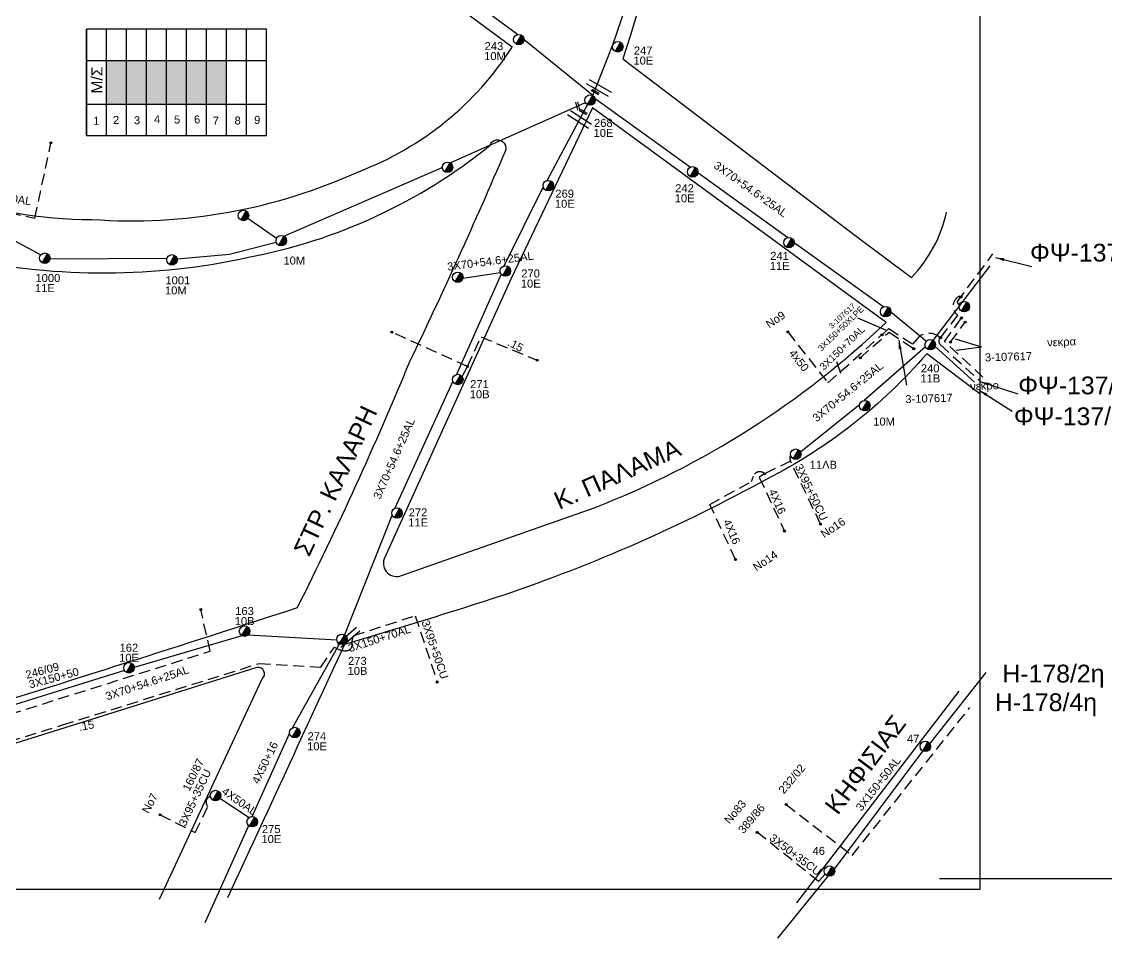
# Model space of a CAD drawing. Header units: millimetres. Extents: x 875 to 3140, y 727 to 1775.
# Drawn here: x 2693.9 to 2937.9, y 739.1 to 945.4 of the extents above; entities that cross this region are included whole.
import ezdxf
from ezdxf.enums import TextEntityAlignment as Align

# ---------------------------------------------------------------- set-up
doc = ezdxf.new("R2010")
doc.units = ezdxf.units.MM
doc.linetypes.add('DASHED', pattern=[19.05, 12.7, -6.35])
for name, color, linetype in [('Άγνωστα', 7, 'Continuous'), ('Ασφαλειοκιβώτια Χ.Τ 9 αναχωρήσεων', 7, 'Continuous'), ('Γέφυρες Εναερίου Δικτύου', 7, 'Continuous'), ('Γυμνά εναέρια ΧΤ (3Φ)   3x50+35CU', 7, 'Continuous'), ('Γυμνά εναέρια ΧΤ (3Φ)   4x50AL', 7, 'Continuous'), ('Γυμνά εναέρια ΧΤ και ΦΟΠ (3Φ)   4x50+16AL', 7, 'Continuous'), ('Εναέρια παροχή ΧΤ 4x16', 7, 'SYN_LINE'), ('Επιγραφές - Σχήματα', 7, 'Continuous'), ('Καλώδια ΧΤ   3x150+50AL', 7, 'DASHED'), ('Καλώδια ΧΤ   3x150+70AL', 7, 'DASHED'), ('Καλώδια ΧΤ   3x150AL+50CU', 7, 'DASHED'), ('Καλώδια ΧΤ   3x150AL+50XLPE', 7, 'DASHED'), ('Καλώδια ΧΤ   3x95+35CU', 7, 'DASHED'), ('Καλώδια ΧΤ   3x95+50CU', 7, 'DASHED'), ('Καλώδια ΧΤ   4x50CU', 7, 'DASHED'), ('Μηχανική τομή', 7, 'Continuous'), ('Στύλος ΦΜ', 7, 'Continuous'), ('Στύλος ΦΜ @ 1', 7, 'Continuous'), ('Συνδέσεις', 7, 'Continuous'), ('Συνεστραμμένα ΧΤ   3x70+54.6+25 AL', 7, 'SYN_LINE'), ('Συνεστραμμένα ΧΤ   3x70+54.6+25AL', 7, 'SYN_LINE'), ('Τομή', 7, 'Continuous'), ('Υπόβαθρο ΔΕΗ', 7, 'Continuous'), ('Υπόγεια Καλώδια Δικτύου ΧΤ   .15', 7, 'DASHED')]:
    doc.layers.add(name, color=color, linetype=linetype)
doc.styles.add('ar', font='arial.ttf')
doc.styles.add('arial', font='arial.ttf')
doc.styles.get("Standard").update_dxf_attribs({"font": 'arial.ttf'})
doc.linetypes.add('SYN_LINE', pattern='A,0.5,-0.0001,["/\\/\\/\\/",Standard,S=0.1,R=0,X=0,Y=-0.05],-0.25', length=0.7501)
doc.dimstyles.new('ISO-25', dxfattribs={"dimtxt": 2.5, "dimasz": 2.5, "dimexe": 1.25, "dimexo": 0.625, "dimtad": 1, "dimtxsty": 'Standard', "dimcen": 2.5, "dimadec": 0, "dimazin": 0, "dimtfac": 1, "dimtmove": 0, "dimatfit": 3, "dimfxl": 1, "dimarcsym": 0})

# ---------------------------------------------------------------- blocks, each defined once
blk = doc.blocks.new('ΥΠΑΡΧΩΝ ΤΣΙΜΕΝΤΕΝΙΟΣ ΣΤΥΛΟΣ')
at = {"layer": 'Στύλος ΦΜ'}
blk.add_hatch(color=256, dxfattribs=at).paths.add_polyline_path([(-1.29, -2.28, 0.574793), (2.62, 0, 0.268822), (1.3, 2.27)])
blk.add_line((-1.29, -2.28), (1.3, 2.27), dxfattribs=at)
blk.add_circle((0, 0), 2.62, dxfattribs=at)
at = {"layer": 'Στύλος ΦΜ', "flags": 4}
for tag, p in [('ΑΡΙΘΜΟΣ', (-4.68, 8.05)), ('ΤΥΠΟΣ', (-4.91, 3.03))]:
    blk.add_attdef(tag, p, '', height=4, dxfattribs=at)
blk = doc.blocks.new('ΤΟΜΗ')
at = {"layer": 'Τομή', "ltscale": 40}
for p, q in [((-5.68, 0), (5.68, 0)), ((5.68, -2.33), (-5.68, -2.33))]:
    blk.add_line(p, q, dxfattribs=at)
blk = doc.blocks.new('ΜΗΧΑΝΙΚΗ ΤΟΜΗ')
at = {"layer": 'Μηχανική τομή', "ltscale": 40}
for p, q in [((-1.89, 0.78), (1.89, 0.78)), ((1.89, 0), (-1.89, 0))]:
    blk.add_line(p, q, dxfattribs=at)
blk = doc.blocks.new('_ΣΥΝΔΕΣΗ')
at = {"layer": 'Συνδέσεις', "linetype": 'SYN_LINE', "ltscale": 40}
blk.add_hatch(color=256, dxfattribs=at).paths.add_polyline_path([(0.5, -0.01, 1), (-0.5, -0.01, 1)])
at = {"layer": 'Συνδέσεις'}
blk.add_circle((0, -0.01), 0.5, dxfattribs=at)
blk = doc.blocks.new('ΑΣΦΑΛΕΙΟΚΙΒΩΤΙΟ ΥΠΟΣΤΑΘΜΟΥ 9 ΑΝΑΧΩΡΗΣΕΩΝ')
at = {"layer": 'Ασφαλειοκιβώτια Χ.Τ 9 αναχωρήσεων', "ltscale": 40}
for p, q in [((-23.8, 40.36), (24.02, 40.36)), ((-9.72, 40.36), (-9.72, -40.64)), ((9.94, 40.36), (9.94, -40.64)), ((-23.8, 31.36), (24.02, 31.36)), ((-23.8, 22.36), (24.02, 22.36)), ((-23.8, 13.36), (24.02, 13.36)), ((-23.8, 4.36), (24.02, 4.36)), ((-23.8, -4.64), (24.02, -4.64)), ((-23.8, -13.64), (24.02, -13.64)), ((-23.8, -22.64), (24.02, -22.64)), ((-23.8, -31.64), (24.02, -31.64))]:
    blk.add_line(p, q, dxfattribs=at)
at = {"layer": 'Ασφαλειοκιβώτια Χ.Τ 9 αναχωρήσεων'}
blk.add_lwpolyline([(-23.8, -40.64), (24.02, -40.64), (24.02, 40.36), (-23.8, 40.36)], close=True, dxfattribs=at)
for s, rotation, p in [('1', 270, (-18.96, 37.31)), ('2', 270, (-18.6, 28.38)), ('3', 270, (-18.74, 18.97)), ('4', 270, (-18.26, 9.95)), ('5', 270, (-18.42, 0.93)), ('6', 274.9707, (-18.52, -8.21)), ('7', 270, (-19, -16.47)), ('8', 270, (-18.86, -26.29)), ('9', 266.863, (-18.5, -35))]:
    blk.add_text(s, height=3.6, rotation=rotation, dxfattribs=at).set_placement(p)
at = {"layer": 'Ασφαλειοκιβώτια Χ.Τ 9 αναχωρήσεων', "ltscale": 40}
for tag, height, p in [('ΟΝΟΜΑ', 5, (-0.16, 44.31)), ('ΚΕΙΜΕΝΟ 1', 2, (17.06, 35.59)), ('ΚΕΙΜΕΝΟ 2', 2, (17.06, 26.88)), ('ΚΕΙΜΕΝΟ 3', 2, (17.06, 17.69)), ('ΚΕΙΜΕΝΟ 4', 2, (17.06, 8.71)), ('ΚΕΙΜΕΝΟ 5', 2, (17.06, -0.13)), ('ΚΕΙΜΕΝΟ 6', 2, (17.06, -9.05)), ('ΚΕΙΜΕΝΟ 7', 2, (17.06, -18.13)), ('ΚΕΙΜΕΝΟ 8', 2, (17.06, -26.85)), ('ΚΕΙΜΕΝΟ 9', 2, (17.06, -35.99)), ('ΣΧ', 2, (-0.1, -42.64))]:
    blk.add_attdef(tag, text='', height=height, dxfattribs=at).set_placement(p, align=Align.MIDDLE_CENTER)
blk = doc.blocks.new('TSONTA XT1')
at = {"ltscale": 40}
h = blk.add_hatch(color=256, dxfattribs=at)
h.dxf.hatch_style = 1
h.paths.add_polyline_path([(595.96, 2487.66), (597.07, 2488.77), (595.96, 2489.87), (594.85, 2488.77)])
blk.add_lwpolyline([(594.85, 2488.77), (595.96, 2489.87), (597.07, 2488.77), (595.96, 2487.66)], close=True, dxfattribs=at)

msp = doc.modelspace()

# ---------------------------------------------------------------- hatches: boundary and pattern name
at = {"layer": 'Ασφαλειοκιβώτια Χ.Τ 9 αναχωρήσεων', "ltscale": 20}
for color, points in [(30, [(2717.46, 936.63), (2712.96, 936.63), (2712.96, 926.8), (2717.46, 926.8)]), (173, [(2721.96, 936.63), (2717.46, 936.63), (2717.46, 926.8), (2721.96, 926.8)]), (6, [(2726.46, 936.63), (2721.96, 936.63), (2721.96, 926.8), (2726.46, 926.8)]), (1, [(2730.96, 936.63), (2726.46, 936.63), (2726.46, 926.8), (2730.96, 926.8)])]:
    msp.add_hatch(color=color, dxfattribs=at).paths.add_polyline_path(points)
at = {"layer": 'Επιγραφές - Σχήματα', "ltscale": 0.2}
h = msp.add_hatch(color=5, dxfattribs=at)
h.dxf.hatch_style = 1
h.paths.add_polyline_path([(2735.46, 936.63), (2730.96, 936.63), (2730.96, 926.8), (2735.46, 926.8)])
h = msp.add_hatch(color=62, dxfattribs=at)
h.dxf.hatch_style = 1
h.paths.add_polyline_path([(2739.96, 936.63), (2735.46, 936.63), (2735.46, 926.8), (2739.96, 926.8)])

# ---------------------------------------------------------------- linework, layer by layer
at = {"layer": 'Γέφυρες Εναερίου Δικτύου', "color": 151, "linetype": 'DASHED', "ltscale": 0.2}
msp.add_lwpolyline([(2793, 865.52), (2794.2, 867.77), (2777.2, 875.52)], dxfattribs=at)
at = {"layer": 'Γέφυρες Εναερίου Δικτύου', "color": 85, "linetype": 'DASHED', "ltscale": 0.2}
msp.add_lwpolyline([(2668.96, 772.37), (2666.47, 781.36), (2665.62, 784.95), (2672.21, 787.61), (2676.77, 784.96), (2736.35, 803.71), (2734.2, 813.07)], dxfattribs=at)
at = {"layer": 'Γυμνά εναέρια ΧΤ (3Φ)   3x50+35CU', "color": 151, "linetype": 'DASHED', "ltscale": 0.2}
msp.add_lwpolyline([(2874.67, 753.57), (2873.2, 751.89), (2859.4, 762.95)], dxfattribs=at)
at = {"layer": 'Γυμνά εναέρια ΧΤ (3Φ)   4x50AL', "color": 30, "ltscale": 20}
msp.add_lwpolyline([(2738.52, 770.62), (2745.08, 766.27)], dxfattribs=at)
at = {"layer": 'Γυμνά εναέρια ΧΤ και ΦΟΠ (3Φ)   4x50+16AL', "color": 30, "ltscale": 20}
for points in [[(2754.84, 786.47), (2765.4, 805.36)], [(2745.77, 766.5), (2754.2, 785.2)], [(2735.23, 742.67), (2744.98, 764.46)]]:
    msp.add_lwpolyline(points, dxfattribs=at)
at = {"layer": 'Γυμνά εναέρια ΧΤ και ΦΟΠ (3Φ)   4x50+16AL', "color": 151, "ltscale": 20}
for points in [[(2898.22, 782.89), (2910.92, 798.93)], [(2876.74, 754.67), (2896.63, 781.25)], [(2864.04, 739.1), (2875.35, 753.09)]]:
    msp.add_lwpolyline(points, dxfattribs=at)
at = {"layer": 'Εναέρια παροχή ΧΤ 4x16', "color": 85, "linetype": 'DASHED', "ltscale": 0.2}
msp.add_lwpolyline([(2866.88, 846.48), (2861, 843.65), (2859.84, 842.86), (2865.53, 830.75)], dxfattribs=at)
msp.add_lwpolyline([(2854.52, 824.32), (2848.71, 836.72), (2858.09, 841.89), (2858.54, 843.12, -0.552403), (2861, 843.65, -1.230729)], format="xyb", dxfattribs=at)
at = {"layer": 'Επιγραφές - Σχήματα'}
msp.add_lwpolyline([(2909.53, 1755.34), (2909.49, 750.1), (911.34, 750.1), (911.34, 1763.72)], dxfattribs=at)
at = {"layer": 'Επιγραφές - Σχήματα', "ltscale": 10}
msp.add_lwpolyline([(2900.36, 752.53), (3140.23, 752.53), (3140.23, 1756.93), (2890.24, 1756.08)], dxfattribs=at)
at = {"layer": 'Καλώδια ΧΤ   3x150+50AL', "color": 30, "ltscale": 0.2}
msp.add_lwpolyline([(2865.88, 769.19), (2880.77, 757.76), (2907.2, 791.01)], dxfattribs=at)
at = {"layer": 'Καλώδια ΧΤ   3x150+70AL', "color": 6, "linetype": 'DASHED', "ltscale": 0.2}
msp.add_lwpolyline([(2676.21, 905.43), (2696.9, 901.17), (2700.5, 918.11)], dxfattribs=at)
at = {"layer": 'Καλώδια ΧΤ   3x150+70AL', "color": 1, "ltscale": 0.2}
msp.add_lwpolyline([(2875.24, 864.18), (2875.3, 864.1), (2887.3, 874.81)], dxfattribs=at)
at = {"layer": 'Καλώδια ΧΤ   3x150+70AL', "color": 30, "ltscale": 0.2}
msp.add_lwpolyline([(2768.61, 807.23), (2782.45, 811.69)], dxfattribs=at)
at = {"layer": 'Καλώδια ΧΤ   3x150AL+50CU', "color": 1, "linetype": 'DASHED', "ltscale": 0.2}
for points in [[(2904.91, 881.78, -0.528892), (2904.42, 882.39), (2912.41, 893.1)], [(2904.9, 883.6, 0.573601), (2904.46, 879.34), (2900.47, 874.12, 0.379632), (2900.64, 872.63), (2909.43, 864.59)]]:
    msp.add_lwpolyline(points, format="xyb", dxfattribs=at)
at = {"layer": 'Καλώδια ΧΤ   3x150AL+50CU', "color": 0, "linetype": 'DASHED', "ltscale": 0.2}
for points in [[(2910.17, 865.39), (2901.49, 873.42), (2905.35, 878.7)], [(2901.49, 873.42), (2905.17, 878.47)], [(2902.87, 873.25), (2906.16, 877.75)], [(2882.58, 869.73), (2889.05, 875.5), (2894.59, 871.78)]]:
    msp.add_lwpolyline(points, dxfattribs=at)
at = {"layer": 'Καλώδια ΧΤ   3x150AL+50XLPE', "color": 1, "ltscale": 0.2}
msp.add_lwpolyline([(2887.42, 874.92), (2888.99, 876.32), (2894.42, 872.78), (2896.02, 874.66, -0.317475), (2900.32, 874.45)], format="xyb", dxfattribs=at)
at = {"layer": 'Καλώδια ΧΤ   3x95+35CU', "color": 30, "ltscale": 0.2}
msp.add_lwpolyline([(2725.07, 766.88), (2732.96, 762.91), (2735.77, 768.65), (2735.49, 769.31, -0.464784), (2736.36, 771.01, -0.115165)], format="xyb", dxfattribs=at)
at = {"layer": 'Καλώδια ΧΤ   3x95+50CU', "color": 85, "linetype": 'DASHED', "ltscale": 0.2}
msp.add_lwpolyline([(2873.65, 832.29), (2866.88, 846.48, -0.236688), (2866.9, 847.85, -0.603932)], format="xyb", dxfattribs=at)
at = {"layer": 'Καλώδια ΧΤ   3x95+50CU', "color": 30, "ltscale": 0.2}
msp.add_lwpolyline([(2782.45, 811.69), (2787.41, 796.76)], dxfattribs=at)
at = {"layer": 'Καλώδια ΧΤ   4x50CU', "color": 1, "ltscale": 0.2}
msp.add_lwpolyline([(2866.28, 875.57), (2875.03, 864.44)], dxfattribs=at)
at = {"layer": 'Συνεστραμμένα ΧΤ   3x70+54.6+25 AL', "color": 1, "linetype": 'SYN_LINE', "ltscale": 10}
msp.add_lwpolyline([(2898.97, 873.62), (2911.8, 890.46)], dxfattribs=at)
at = {"layer": 'Συνεστραμμένα ΧΤ   3x70+54.6+25AL', "color": 30, "ltscale": 20}
for points in [[(2805.42, 942.46), (2785.04, 957.56)], [(2822.37, 928.75), (2806.93, 941.27)], [(2790.29, 913.61), (2820.73, 927.21)], [(2752.89, 897.12), (2788.53, 912.56)], [(2676.05, 904.81), (2698.24, 892.93)], [(2728.88, 891.97), (2740.63, 893.07), (2751.18, 895.76)], [(2700.28, 891.97), (2726.6, 892.15)]]:
    msp.add_lwpolyline(points, dxfattribs=at)
at = {"layer": 'Συνεστραμμένα ΧΤ   3x70+54.6+25AL', "color": 6, "ltscale": 20}
msp.add_lwpolyline([(2826.94, 940.18), (2831.96, 954.93)], dxfattribs=at)
at = {"layer": 'Συνεστραμμένα ΧΤ   3x70+54.6+25AL', "color": 6, "ltscale": 10}
msp.add_lwpolyline([(2822.37, 928.75), (2826.94, 940.18)], dxfattribs=at)
at = {"layer": 'Συνεστραμμένα ΧΤ   3x70+54.6+25AL', "color": 85, "ltscale": 20}
for points in [[(2822.92, 928.06), (2844.4, 912.65)], [(2846.04, 911.4), (2866.3, 896.82)], [(2867.7, 895.7), (2887.89, 881.23)], [(2897.22, 872.19), (2883.46, 860.13)], [(2882.42, 859.15), (2869.14, 848.52)]]:
    msp.add_lwpolyline(points, dxfattribs=at)
at = {"layer": 'Συνεστραμμένα ΧΤ   3x70+54.6+25AL', "color": 151, "ltscale": 20}
for points in [[(2821.21, 926.7), (2812.02, 909.58)], [(2811.26, 908.18), (2802.35, 890.38)], [(2801.82, 888.52), (2791.71, 865.99)], [(2790.92, 864.45), (2777.89, 835.87)], [(2777.24, 834.4), (2766.56, 807.41)], [(2743.47, 807.2), (2719.22, 800.06)], [(2764.82, 806.16), (2744.84, 807.35)], [(2717.03, 799.38), (2689.15, 790.68)]]:
    msp.add_lwpolyline(points, dxfattribs=at)
at = {"layer": 'Συνεστραμμένα ΧΤ   3x70+54.6+25AL', "color": 30, "ltscale": 8}
msp.add_lwpolyline([(2751.23, 896.57), (2744.77, 901.1)], dxfattribs=at)
at = {"layer": 'Συνεστραμμένα ΧΤ   3x70+54.6+25AL', "color": 151, "ltscale": 10}
msp.add_lwpolyline([(2793.19, 887.66), (2801.6, 888.95)], dxfattribs=at)
at = {"layer": 'Συνεστραμμένα ΧΤ   3x70+54.6+25AL', "color": 85, "ltscale": 10}
msp.add_lwpolyline([(2889.47, 880.07), (2897.44, 873.48)], dxfattribs=at)
at = {"layer": 'Συνεστραμμένα ΧΤ   3x70+54.6+25AL', "color": 85, "ltscale": 15}
msp.add_lwpolyline([(2899.41, 872.29), (2908.23, 864.22)], dxfattribs=at)
at = {"layer": 'Υπόβαθρο ΔΕΗ'}
for points in [[(2905.62, 1042.1), (2843.81, 1027.2, -0.089138), (2840.32, 977.87, -0.025365), (2829.15, 937.04), (2881.38, 897.31), (2894.1, 887.82, 0.139334), (2901.98, 902.5, 5.996042)], [(2804.22, 939.62), (2743.65, 984.44, -0.14111), (2719.35, 974.12, -0.219496), (2687.08, 990.49), (2651.08, 978.76)], [(2610.8, 964.99, 0.075074), (2646.89, 924.56, 0.185815), (2709.71, 900.87, 0.125622), (2769.86, 911.69, 0.160933), (2804.22, 939.62, -0.788999)], [(2888.37, 877.68), (2822.3, 926.01), (2804.04, 887.55), (2775.43, 824.48, 0.643061), (2779.39, 820.76), (2822.93, 836.05, 0.09715), (2888.37, 877.68, -0.988285)], [(2680.98, 892.09, 0.106148), (2744.95, 892.35, 0.123152), (2799.25, 917.51, -1.072738), (2802.66, 916.16, -0.011572), (2781.17, 868.85, -0.018396), (2755.9, 813.46, -0.003211), (2678.46, 788.8, -0.415069), (2671.54, 793.65, -0.086168), (2670.19, 832.06, -0.043686), (2680.98, 892.09, -0.743361)], [(2909.49, 861.66), (2897.52, 870.63, -0.0975), (2861.54, 842.44, -0.044348), (2802.15, 816.27, -0.006334), (2766.56, 805.21, 0.000152), (2740.21, 748.21, -0.576951)], [(2724.91, 747.91), (2748.01, 797.47, 0.775308), (2746.83, 800.07), (2709.6, 788.36), (2664.73, 774.29), (2619.58, 758.39)]]:
    msp.add_lwpolyline(points, format="xyb", dxfattribs=at)
msp.add_lwpolyline([(2904.76, 794.69), (2868.2, 747.11)], dxfattribs=at)
at = {"layer": 'Υπόγεια Καλώδια Δικτύου ΧΤ   .15', "color": 151, "ltscale": 0.2}
msp.add_lwpolyline([(2794.2, 867.77), (2797.25, 874.42), (2809.91, 869.18)], dxfattribs=at)
at = {"layer": 'Υπόγεια Καλώδια Δικτύου ΧΤ   .15', "color": 30, "ltscale": 0.2}
msp.add_lwpolyline([(2673.43, 773.81), (2672.92, 777.72), (2703.12, 787.12), (2747.36, 800.95), (2761.22, 800.09), (2764.27, 804.64), (2764.81, 804.32, 0.166228), (2767.12, 803.84, 0.413121), (2768.22, 805.25, -0.160084), (2768.61, 807.23)], format="xyb", dxfattribs=at)

# ---------------------------------------------------------------- block references
at = {"layer": 'Ασφαλειοκιβώτια Χ.Τ 9 αναχωρήσεων', "xscale": 0.5, "yscale": 0.5, "zscale": 0.5, "rotation": 90}
msp.add_blockref('ΑΣΦΑΛΕΙΟΚΙΒΩΤΙΟ ΥΠΟΣΤΑΘΜΟΥ 9 ΑΝΑΧΩΡΗΣΕΩΝ', (2728.65, 931.66), dxfattribs=at)
at = {"layer": 'Μηχανική τομή'}
for p, xscale, yscale, zscale, rotation in [((2822.83, 929.38), 0.5000000000001218, 0.5000000000001218, 0.5000000000001218, 330.4209375945697), ((2818.82, 926.34), 0.5000000000001322, 0.5000000000001322, 0.5000000000001322, 284.0934608517263), ((2820.15, 924.88), 0.5000000000001218, 0.5000000000001218, 0.5000000000001218, 330.4209375945697)]:
    msp.add_blockref('ΜΗΧΑΝΙΚΗ ΤΟΜΗ', p, dxfattribs=dict(at, xscale=xscale, yscale=yscale, zscale=zscale, rotation=rotation))
at = {"layer": 'Στύλος ΦΜ @ 1', "ltscale": 40}
ref = msp.add_blockref('ΥΠΑΡΧΩΝ ΤΣΙΜΕΝΤΕΝΙΟΣ ΣΤΥΛΟΣ', (2805.75, 941.33), dxfattribs=dict(at, xscale=0.4499999999998181, yscale=0.4499999999998181, zscale=0.4499999999998181))
ref.add_attrib('ΤΥΠΟΣ', '10M', (2797.95, 936.72), dxfattribs={"layer": 'Στύλος ΦΜ', "height": 1.8, "flags": 4})
ref.add_attrib('ΑΡΙΘΜΟΣ', '243', (2798.06, 938.98), dxfattribs={"layer": 'Στύλος ΦΜ', "height": 1.8, "flags": 4})
ref = msp.add_blockref('ΥΠΑΡΧΩΝ ΤΣΙΜΕΝΤΕΝΙΟΣ ΣΤΥΛΟΣ', (2828.02, 939.71), dxfattribs=dict(at, xscale=0.4499999999998181, yscale=0.4499999999998181, zscale=0.4499999999998181))
ref.add_attrib('ΤΥΠΟΣ', '10E', (2831.53, 935.72), dxfattribs={"layer": 'Στύλος ΦΜ', "height": 1.8, "flags": 4})
ref.add_attrib('ΑΡΙΘΜΟΣ', '247', (2831.63, 937.98), dxfattribs={"layer": 'Στύλος ΦΜ', "height": 1.8, "flags": 4})
ref = msp.add_blockref('ΥΠΑΡΧΩΝ ΤΣΙΜΕΝΤΕΝΙΟΣ ΣΤΥΛΟΣ', (2821.79, 927.73), dxfattribs=dict(at, xscale=0.4499999999998181, yscale=0.4499999999998181, zscale=0.4499999999998181))
ref.add_attrib('ΤΥΠΟΣ', '10E', (2822.56, 919.44), dxfattribs={"layer": 'Στύλος ΦΜ', "height": 1.8, "flags": 4})
ref.add_attrib('ΑΡΙΘΜΟΣ', '268', (2822.67, 921.7), dxfattribs={"layer": 'Στύλος ΦΜ', "height": 1.8, "flags": 4})
at = {"layer": 'Στύλος ΦΜ @ 1', "ltscale": 40, "xscale": 0.4499999999998181, "yscale": 0.4499999999998181, "zscale": 0.4499999999998181}
for p in [(2789.71, 912.59), (2743.8, 901.76), (2792.03, 887.85), (2888.29, 880.12), (2905.96, 881.24), (2737.52, 771.23)]:
    msp.add_blockref('ΥΠΑΡΧΩΝ ΤΣΙΜΕΝΤΕΝΙΟΣ ΣΤΥΛΟΣ', p, dxfattribs=at)
at = {"layer": 'Στύλος ΦΜ @ 1', "ltscale": 40}
ref = msp.add_blockref('ΥΠΑΡΧΩΝ ΤΣΙΜΕΝΤΕΝΙΟΣ ΣΤΥΛΟΣ', (2844.87, 911.57), dxfattribs=dict(at, xscale=0.4499999999998181, yscale=0.4499999999998181, zscale=0.4499999999998181))
ref.add_attrib('ΤΥΠΟΣ', '10E', (2840.83, 904.72), dxfattribs={"layer": 'Στύλος ΦΜ', "height": 1.8, "flags": 4})
ref.add_attrib('ΑΡΙΘΜΟΣ', '242', (2840.93, 906.99), dxfattribs={"layer": 'Στύλος ΦΜ', "height": 1.8, "flags": 4})
ref = msp.add_blockref('ΥΠΑΡΧΩΝ ΤΣΙΜΕΝΤΕΝΙΟΣ ΣΤΥΛΟΣ', (2812.4, 908.46), dxfattribs=dict(at, xscale=0.4499999999998181, yscale=0.4499999999998181, zscale=0.4499999999998181))
ref.add_attrib('ΤΥΠΟΣ', '10E', (2813.86, 903.5), dxfattribs={"layer": 'Στύλος ΦΜ', "height": 1.8, "flags": 4})
ref.add_attrib('ΑΡΙΘΜΟΣ', '269', (2813.97, 905.76), dxfattribs={"layer": 'Στύλος ΦΜ', "height": 1.8, "flags": 4})
ref = msp.add_blockref('ΥΠΑΡΧΩΝ ΤΣΙΜΕΝΤΕΝΙΟΣ ΣΤΥΛΟΣ', (2752.31, 896.09), dxfattribs=dict(at, xscale=0.4499999999998181, yscale=0.4499999999998181, zscale=0.4499999999998181))
ref.add_attrib('ΤΥΠΟΣ', '10M', (2752.8, 890.72), dxfattribs={"layer": 'Στύλος ΦΜ', "height": 1.8, "flags": 4})
ref = msp.add_blockref('ΥΠΑΡΧΩΝ ΤΣΙΜΕΝΤΕΝΙΟΣ ΣΤΥΛΟΣ', (2866.52, 895.66), dxfattribs=dict(at, xscale=0.4499999999998181, yscale=0.4499999999998181, zscale=0.4499999999998181))
ref.add_attrib('ΤΥΠΟΣ', '11E', (2862.21, 889.51), dxfattribs={"layer": 'Στύλος ΦΜ', "height": 1.8, "flags": 4})
ref.add_attrib('ΑΡΙΘΜΟΣ', '241', (2862.31, 891.77), dxfattribs={"layer": 'Στύλος ΦΜ', "height": 1.8, "flags": 4})
ref = msp.add_blockref('ΥΠΑΡΧΩΝ ΤΣΙΜΕΝΤΕΝΙΟΣ ΣΤΥΛΟΣ', (2699.12, 892.15), dxfattribs=dict(at, xscale=0.4499999999998181, yscale=0.4499999999998181, zscale=0.4499999999998181))
ref.add_attrib('ΤΥΠΟΣ', '11E', (2696.9, 884.51), dxfattribs={"layer": 'Στύλος ΦΜ', "height": 1.8, "flags": 4})
ref.add_attrib('ΑΡΙΘΜΟΣ', '1000', (2697.01, 886.78), dxfattribs={"layer": 'Στύλος ΦΜ', "height": 1.8, "flags": 4})
ref = msp.add_blockref('ΥΠΑΡΧΩΝ ΤΣΙΜΕΝΤΕΝΙΟΣ ΣΤΥΛΟΣ', (2727.72, 891.77), dxfattribs=dict(at, xscale=0.4499999999998181, yscale=0.4499999999998181, zscale=0.4499999999998181))
ref.add_attrib('ΤΥΠΟΣ', '10M', (2726.14, 884), dxfattribs={"layer": 'Στύλος ΦΜ', "height": 1.8, "flags": 4})
ref.add_attrib('ΑΡΙΘΜΟΣ', '1001', (2726.25, 886.26), dxfattribs={"layer": 'Στύλος ΦΜ', "height": 1.8, "flags": 4})
ref = msp.add_blockref('ΥΠΑΡΧΩΝ ΤΣΙΜΕΝΤΕΝΙΟΣ ΣΤΥΛΟΣ', (2802.73, 889.27), dxfattribs=dict(at, xscale=0.4499999999998181, yscale=0.4499999999998181, zscale=0.4499999999998181))
ref.add_attrib('ΤΥΠΟΣ', '10E', (2806.2, 885.54), dxfattribs={"layer": 'Στύλος ΦΜ', "height": 1.8, "flags": 4})
ref.add_attrib('ΑΡΙΘΜΟΣ', '270', (2806.31, 887.81), dxfattribs={"layer": 'Στύλος ΦΜ', "height": 1.8, "flags": 4})
ref = msp.add_blockref('ΥΠΑΡΧΩΝ ΤΣΙΜΕΝΤΕΝΙΟΣ ΣΤΥΛΟΣ', (2898.3, 872.67), dxfattribs=dict(at, xscale=0.4499999999998181, yscale=0.4499999999998181, zscale=0.4499999999998181))
ref.add_attrib('ΤΥΠΟΣ', '11B', (2896.09, 864.19), dxfattribs={"layer": 'Στύλος ΦΜ', "height": 1.8, "flags": 4})
ref.add_attrib('ΑΡΙΘΜΟΣ', '240', (2896.2, 866.46), dxfattribs={"layer": 'Στύλος ΦΜ', "height": 1.8, "flags": 4})
ref = msp.add_blockref('ΥΠΑΡΧΩΝ ΤΣΙΜΕΝΤΕΝΙΟΣ ΣΤΥΛΟΣ', (2792.02, 864.85), dxfattribs=dict(at, xscale=0.4499999999998181, yscale=0.4499999999998181, zscale=0.4499999999998181))
ref.add_attrib('ΤΥΠΟΣ', '10B', (2794.71, 860.63), dxfattribs={"layer": 'Στύλος ΦΜ', "height": 1.8, "flags": 4})
ref.add_attrib('ΑΡΙΘΜΟΣ', '271', (2794.81, 862.9), dxfattribs={"layer": 'Στύλος ΦΜ', "height": 1.8, "flags": 4})
ref = msp.add_blockref('ΥΠΑΡΧΩΝ ΤΣΙΜΕΝΤΕΝΙΟΣ ΣΤΥΛΟΣ', (2883.59, 858.96), dxfattribs=dict(at, xscale=0.4499999999998181, yscale=0.4499999999998181, zscale=0.4499999999998181))
ref.add_attrib('ΤΥΠΟΣ', '10M', (2885.48, 854.48), dxfattribs={"layer": 'Στύλος ΦΜ', "height": 1.8, "flags": 4})
ref = msp.add_blockref('ΥΠΑΡΧΩΝ ΤΣΙΜΕΝΤΕΝΙΟΣ ΣΤΥΛΟΣ', (2868.07, 848.04), dxfattribs=dict(at, xscale=0.4499999999998181, yscale=0.4499999999998181, zscale=0.4499999999998181))
ref.add_attrib('ΤΥΠΟΣ', '11ΛB', (2871.19, 844.76), dxfattribs={"layer": 'Στύλος ΦΜ', "height": 1.8, "flags": 4})
ref = msp.add_blockref('ΥΠΑΡΧΩΝ ΤΣΙΜΕΝΤΕΝΙΟΣ ΣΤΥΛΟΣ', (2778.35, 834.79), dxfattribs=dict(at, xscale=0.4499999999998181, yscale=0.4499999999998181, zscale=0.4499999999998181))
ref.add_attrib('ΤΥΠΟΣ', '11E', (2780.86, 831.78), dxfattribs={"layer": 'Στύλος ΦΜ', "height": 1.8, "flags": 4})
ref.add_attrib('ΑΡΙΘΜΟΣ', '272', (2780.97, 834.05), dxfattribs={"layer": 'Στύλος ΦΜ', "height": 1.8, "flags": 4})
at = {"layer": 'Στύλος ΦΜ @ 1', "ltscale": 40, "xscale": 0.4499999999998181, "yscale": 0.4499999999998181, "zscale": 0.4499999999998181}
for p, values in [((2744.05, 808.23), {'ΤΥΠΟΣ': '10B', 'ΑΡΙΘΜΟΣ': '163'}), ((2718.04, 799.97), {'ΤΥΠΟΣ': '10E', 'ΑΡΙΘΜΟΣ': '162'})]:
    msp.add_blockref('ΥΠΑΡΧΩΝ ΤΣΙΜΕΝΤΕΝΙΟΣ ΣΤΥΛΟΣ', p, dxfattribs=at).add_auto_attribs(values)
at = {"layer": 'Στύλος ΦΜ @ 1', "ltscale": 40}
ref = msp.add_blockref('ΥΠΑΡΧΩΝ ΤΣΙΜΕΝΤΕΝΙΟΣ ΣΤΥΛΟΣ', (2765.98, 806.39), dxfattribs=dict(at, xscale=0.4499999999998181, yscale=0.4499999999998181, zscale=0.4499999999998181))
ref.add_attrib('ΤΥΠΟΣ', '10B', (2767.22, 798.37), dxfattribs={"layer": 'Στύλος ΦΜ', "height": 1.8, "flags": 4})
ref.add_attrib('ΑΡΙΘΜΟΣ', '273', (2767.33, 800.64), dxfattribs={"layer": 'Στύλος ΦΜ', "height": 1.8, "flags": 4})
ref = msp.add_blockref('ΥΠΑΡΧΩΝ ΤΣΙΜΕΝΤΕΝΙΟΣ ΣΤΥΛΟΣ', (2755.36, 785.41), dxfattribs=dict(at, xscale=0.4499999999998181, yscale=0.4499999999998181, zscale=0.4499999999998181))
ref.add_attrib('ΤΥΠΟΣ', '10E', (2758.12, 781.4), dxfattribs={"layer": 'Στύλος ΦΜ', "height": 1.8, "flags": 4})
ref.add_attrib('ΑΡΙΘΜΟΣ', '274', (2758.23, 783.67), dxfattribs={"layer": 'Στύλος ΦΜ', "height": 1.8, "flags": 4})
ref = msp.add_blockref('ΥΠΑΡΧΩΝ ΤΣΙΜΕΝΤΕΝΙΟΣ ΣΤΥΛΟΣ', (2897.21, 782.28), dxfattribs=dict(at, xscale=0.4499999999998181, yscale=0.4499999999998181, zscale=0.4499999999998181))
ref.add_attrib('ΤΥΠΟΣ', '47', (2893.08, 783.12), dxfattribs={"layer": 'Στύλος ΦΜ', "height": 1.8, "flags": 4})
ref = msp.add_blockref('ΥΠΑΡΧΩΝ ΤΣΙΜΕΝΤΕΝΙΟΣ ΣΤΥΛΟΣ', (2745.77, 765.33), dxfattribs=dict(at, xscale=0.4499999999998181, yscale=0.4499999999998181, zscale=0.4499999999998181))
ref.add_attrib('ΤΥΠΟΣ', '10E', (2747.85, 760.52), dxfattribs={"layer": 'Στύλος ΦΜ', "height": 1.8, "flags": 4})
ref.add_attrib('ΑΡΙΘΜΟΣ', '275', (2747.96, 762.78), dxfattribs={"layer": 'Στύλος ΦΜ', "height": 1.8, "flags": 4})
ref = msp.add_blockref('ΥΠΑΡΧΩΝ ΤΣΙΜΕΝΤΕΝΙΟΣ ΣΤΥΛΟΣ', (2875.64, 754.23), dxfattribs=dict(at, xscale=0.4499999999998181, yscale=0.4499999999998181, zscale=0.4499999999998181))
ref.add_attrib('ΤΥΠΟΣ', '46', (2871.83, 757.88), dxfattribs={"layer": 'Στύλος ΦΜ', "height": 1.8, "flags": 4})
at = {"layer": 'Συνδέσεις', "xscale": 0.4500000000000455, "yscale": 0.4500000000000455, "zscale": 0.4500000000000455}
for p in [(2700.49, 918.11), (2905.35, 878.7), (2906.16, 877.75), (2777.19, 875.51), (2866.29, 875.57), (2887.46, 874.92), (2894.59, 871.79), (2902.88, 873.25), (2809.9, 869.18), (2882.58, 869.73), (2794.19, 867.76), (2861, 843.65), (2873.65, 832.3), (2865.54, 830.76), (2854.52, 824.32), (2734.19, 813.07), (2787.4, 796.75), (2865.88, 769.2), (2725.06, 766.87), (2859.4, 762.95)]:
    msp.add_blockref('_ΣΥΝΔΕΣΗ', p, dxfattribs=at)
at = {"layer": 'Συνδέσεις', "xscale": 0.3075184835441075, "yscale": 0.3075184835441075, "zscale": 0.3075184835441075, "rotation": 53.30793913053999}
for p in [(3409.37, 279.14), (3404.78, 269.99)]:
    msp.add_blockref('TSONTA XT1', p, dxfattribs=at)
at = {"layer": 'Τομή'}
for p, xscale, yscale, zscale, rotation in [((2824.03, 930.94), 0.5000000000000018, 0.5000000000000018, 0.5000000000000018, 330.1079015251966), ((2819.73, 923.85), 0.5000000000000204, 0.5000000000000204, 0.5000000000000204, 326.7352767860838), ((2767.84, 806.37), 0.5000000000000818, 0.5000000000000818, 0.5000000000000818, 220.6709299300558)]:
    msp.add_blockref('ΤΟΜΗ', p, dxfattribs=dict(at, xscale=xscale, yscale=yscale, zscale=zscale, rotation=rotation))

# ---------------------------------------------------------------- texts
at = {"layer": 'Άγνωστα', "ltscale": 40, "attachment_point": 1, "style": 'arial'}
for insert, char_height, width, rotation in [((2875.34, 877.09), 1.256, 9.1136, 43.0972), ((2910.57, 870.72), 1.8, 13.0637, 1.7863), ((2892.68, 861.32), 1.8, 13.0637, 1.7863)]:
    msp.add_mtext('3-107617', dxfattribs=dict(at, insert=insert, char_height=char_height, width=width, rotation=rotation))
at = {"layer": 'Άγνωστα', "color": 7}
note = msp.add_mtext_dynamic_manual_height_columns('νεκρα\\P', width=1.8, gutter_width=12.5, heights=[0.0453, 0], dxfattribs=dict(at, insert=(2910.27, 873.47), char_height=1.8, attachment_point=1, rotation=2.4309))
for column, words in zip(note.columns.linked_columns, ['\\P\\P']):
    column.text = words
note = msp.add_mtext_dynamic_manual_height_columns('νεκρο\\P', width=1.8, gutter_width=12.5, heights=[0.0453, 0], dxfattribs=dict(at, insert=(2892.97, 863.61), char_height=1.8, attachment_point=1, rotation=2.4309))
for column, words in zip(note.columns.linked_columns, ['\\P']):
    column.text = words
at = {"layer": 'Γυμνά εναέρια ΧΤ (3Φ)   3x50+35CU', "ltscale": 20}
msp.add_text('3X50+35CU', height=1.8, rotation=322.9935, dxfattribs=at).set_placement((2867.99, 757.92), align=Align.MIDDLE)
at = {"layer": 'Γυμνά εναέρια ΧΤ (3Φ)   4x50AL', "ltscale": 20}
msp.add_text('4X50AL', height=1.8, rotation=324.9399, dxfattribs=at).set_placement((2742.92, 769.94), align=Align.MIDDLE)
at = {"layer": 'Εναέρια παροχή ΧΤ 4x16', "ltscale": 20}
for rotation, p in [(293.6476, (2863.91, 837.39)), (293.7209, (2853.66, 830.6))]:
    msp.add_text('4X16', height=1.8, rotation=rotation, dxfattribs=at).set_placement(p, align=Align.MIDDLE)
at = {"layer": 'Επιγραφές - Σχήματα', "ltscale": 20, "attachment_point": 1, "style": 'ar'}
for s, insert, char_height, width, rotation in [('Μ/Σ', (2709.58, 929.21), 2.5, 2.5111, 90), ('Νο9', (2861.08, 877.81), 1.8, 7.4435, 33.755), ('ΣΤΡ. ΚΑΛΑΡΗ', (2754.96, 826.47), 4, 61.3171, 64.8244), ('Κ. ΠΑΛΑΜΑ', (2813.19, 839.14), 4, 61.3171, 24.0969), ('Νο16', (2873.42, 830.59), 1.8, 7.4435, 33.755), ('Νο14', (2858.19, 823.13), 1.8, 7.4435, 33.755), ('246/09', (2694.6, 799.2), 1.8, 7.4435, 15.2071), ('3Χ150+50', (2695.35, 797.05), 1.8, 7.4435, 15.2071), ('ΚΗΦΙΣΙΑΣ', (2874.29, 769.04), 4, 61.3171, 53.0672), ('4Χ50+16', (2745.62, 774.46), 1.8, 7.4435, 64.0166), ('160/87', (2730.02, 772.84), 1.8, 7.4435, 64.0166), ('232/02', (2864.01, 772.62), 1.8, 7.4435, 49.7536), ('Νο7', (2720.87, 767.9), 1.8, 7.4435, 61.5954), ('Νο83', (2851.78, 765.85), 1.8, 7.4435, 49.7536), ('389/86', (2854.92, 763.67), 1.8, 7.4435, 49.7536)]:
    msp.add_mtext(s, dxfattribs=dict(at, insert=insert, char_height=char_height, width=width, rotation=rotation))
at = {"layer": 'Επιγραφές - Σχήματα', "ltscale": 20, "char_height": 4, "width": 19.3816, "attachment_point": 1, "style": 'ar'}
for s, insert in [('ΦΨ-137/6η', (2920.76, 895.39)), ('ΦΨ-137/6η', (2918.1, 865.52)), ('ΦΨ-137/5η', (2917.13, 858.57)), ('Η-178/2η', (2914.53, 800.67)), ('Η-178/4η', (2912.85, 794.22))]:
    msp.add_mtext(s, dxfattribs=dict(at, insert=insert))
at = {"layer": 'Καλώδια ΧΤ   3x150+50AL', "ltscale": 0.2}
msp.add_text('3X150+50AL', height=1.8, rotation=52.0384, dxfattribs=at).set_placement((2886.6, 773.87), align=Align.MIDDLE)
at = {"layer": 'Καλώδια ΧΤ   3x150+70AL', "ltscale": 0.2}
for s, height, rotation, p in [('3X150+70AL', 1.8, 351.6341, (2688.87, 906)), ('3X150+50XLPE', 1.3528, 44.2678, (2878.19, 876.31)), ('3X150+70AL', 1.609, 44.2678, (2878.5, 871.95)), ('4x50', 1.8, 307.9958, (2868.79, 869.14)), ('3X150+70AL', 1.8, 17.9019, (2774.41, 806.57))]:
    msp.add_text(s, height=height, rotation=rotation, dxfattribs=at).set_placement(p, align=Align.MIDDLE)
at = {"layer": 'Καλώδια ΧΤ   3x95+35CU', "ltscale": 0.2}
msp.add_text('3X95+35CU', height=1.8, rotation=64.8846, dxfattribs=at).set_placement((2732.89, 770.77), align=Align.MIDDLE)
at = {"layer": 'Καλώδια ΧΤ   3x95+50CU', "ltscale": 0.2}
for rotation, p in [(295.427, (2871.57, 839.48)), (288.7738, (2786.9, 804.07))]:
    msp.add_text('3X95+50CU', height=1.8, rotation=rotation, dxfattribs=at).set_placement(p, align=Align.MIDDLE)
at = {"layer": 'Συνεστραμμένα ΧΤ   3x70+54.6+25AL', "ltscale": 20}
for rotation, p in [(324.5204, (2857.92, 907.68)), (7.3547, (2799.36, 891.48)), (39.265, (2879.75, 862.08)), (66.2458, (2777.68, 847.06)), (18.3408, (2722.15, 796.57))]:
    msp.add_text('3X70+54.6+25AL', height=1.8, rotation=rotation, dxfattribs=at).set_placement(p, align=Align.MIDDLE)
at = {"layer": 'Υπόγεια Καλώδια Δικτύου ΧΤ   .15', "ltscale": 0.2}
for rotation, p in [(331.9962, (2805.04, 872.58)), (11.1093, (2708.47, 786.94))]:
    msp.add_text('.15', height=1.8, rotation=rotation, dxfattribs=at).set_placement(p, align=Align.MIDDLE)

# ---------------------------------------------------------------- leaders
at = {"layer": 'Επιγραφές - Σχήματα', "ltscale": 40}
for points, override in [([(2912.99, 892.28), (2921.19, 890.31)], {"dimasz": 2, "dimtad": 0}), ([(2888.31, 875.95), (2882, 878.66)], {"dimasz": 1, "dimtad": 0}), ([(2891.22, 873.68), (2892.97, 863.57)], {"dimasz": 2, "dimtad": 0}), ([(2903.93, 873.97), (2909.85, 872.17)], {"dimasz": 1, "dimtad": 0}), ([(2904.12, 871.42), (2909.85, 872.17)], {"dimasz": 1, "dimtad": 0}), ([(2878.21, 866.19), (2877.27, 868.85)], {"dimasz": 1, "dimtad": 0}), ([(2909.49, 864.39), (2918, 861.66)], {"dimasz": 2, "dimtad": 0}), ([(2909.34, 862.45), (2916.73, 857.71)], {"dimasz": 2, "dimtad": 0})]:
    msp.add_leader(points, dimstyle='ISO-25', override=override, dxfattribs=at)

doc.saveas('drawing.dxf')
